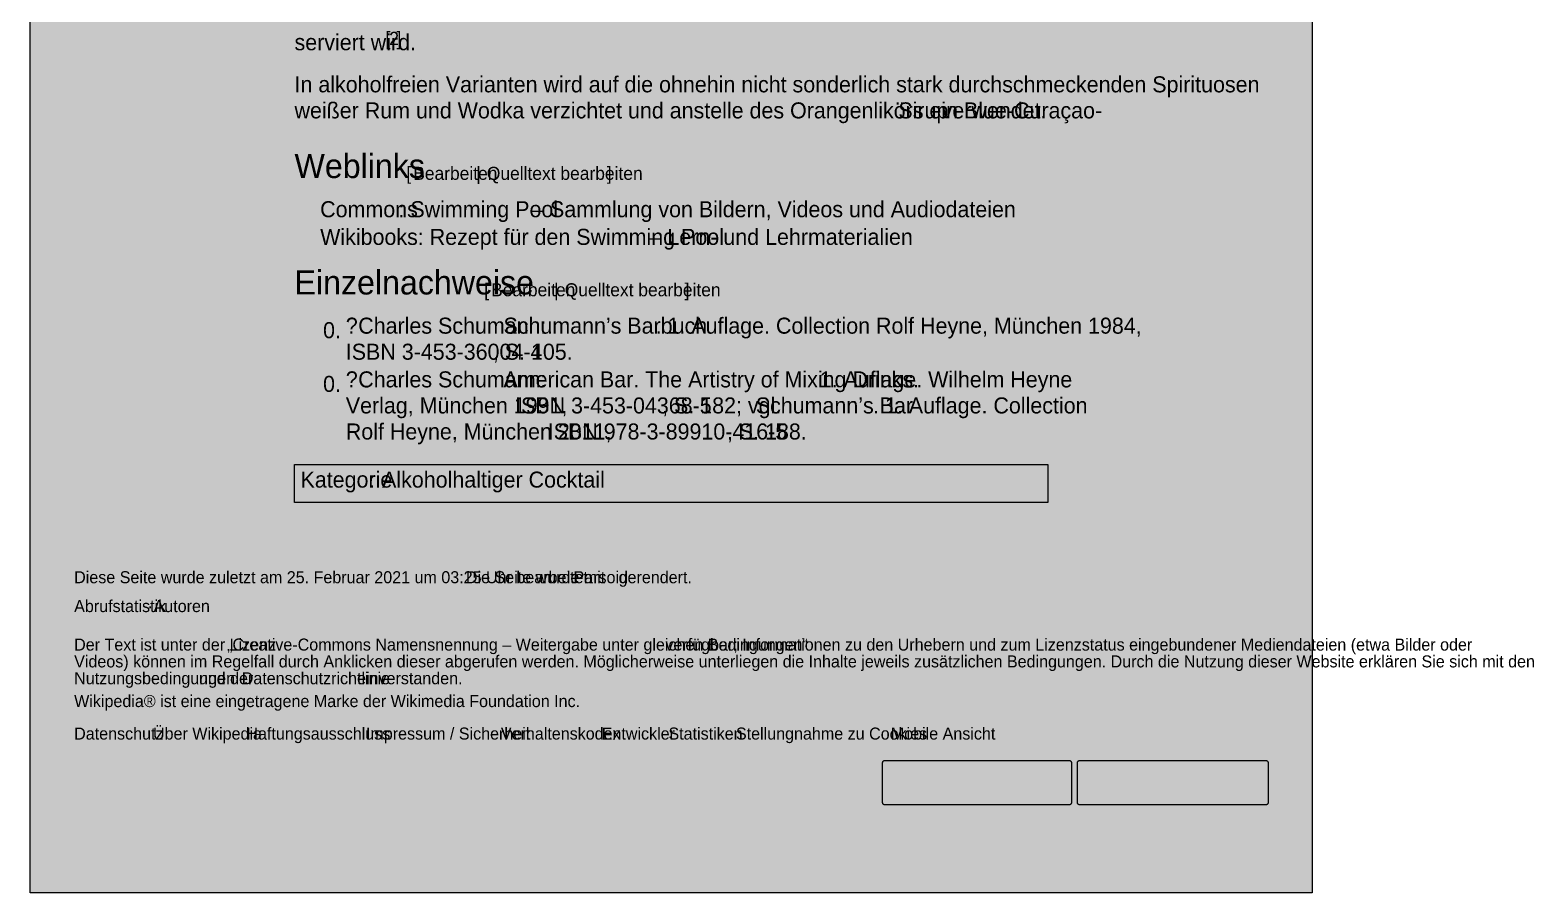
# Model space of a CAD drawing. Extents: x 0 to 1501, y 0 to 1722.
# Drawn here: x 0 to 1501, y 0 to 861 of the extents above; entities that cross this region are included whole.
import ezdxf

# ---------------------------------------------------------------- set-up
doc = ezdxf.new("R2010")
doc.units = 0

msp = doc.modelspace()

# ---------------------------------------------------------------- hatches: boundary and pattern name
at = {"true_color": 0xffffff}
msp.add_hatch(color=256, dxfattribs=at).paths.add_polyline_path([(0, 1656), (1280, 1656), (1280, 0), (0, 0)], flags=0)
at = {"true_color": 0xf8f9fa}
for points in [[(264, 427.4), (1016, 427.4), (1016, 389.4), (264, 389.4)], [(853.1, 132), (1037.6, 132), (1037.6, 132), (1038, 132), (1038.4, 131.8), (1038.7, 131.7), (1039, 131.4), (1039.3, 131.1), (1039.5, 130.8), (1039.6, 130.4), (1039.6, 130), (1039.6, 90), (1039.6, 90), (1039.6, 89.6), (1039.5, 89.2), (1039.3, 88.9), (1039, 88.6), (1038.7, 88.3), (1038.4, 88.2), (1038, 88), (1037.6, 88), (853.1, 88), (853.1, 88), (852.7, 88), (852.4, 88.2), (852, 88.3), (851.7, 88.6), (851.5, 88.9), (851.3, 89.2), (851.2, 89.6), (851.1, 90), (851.1, 130), (851.1, 130), (851.2, 130.4), (851.3, 130.8), (851.5, 131.1), (851.7, 131.4), (852, 131.7), (852.4, 131.8), (852.7, 132), (853.1, 132)], [(1047.6, 132), (1234, 132), (1234, 132), (1234.4, 132), (1234.8, 131.8), (1235.1, 131.7), (1235.4, 131.4), (1235.7, 131.1), (1235.8, 130.8), (1236, 130.4), (1236, 130), (1236, 90), (1236, 90), (1236, 89.6), (1235.8, 89.2), (1235.7, 88.9), (1235.4, 88.6), (1235.1, 88.3), (1234.8, 88.2), (1234.4, 88), (1234, 88), (1047.6, 88), (1047.6, 88), (1047.2, 88), (1046.9, 88.2), (1046.5, 88.3), (1046.2, 88.6), (1046, 88.9), (1045.8, 89.2), (1045.7, 89.6), (1045.6, 90), (1045.6, 130), (1045.6, 130), (1045.7, 130.4), (1045.8, 130.8), (1046, 131.1), (1046.2, 131.4), (1046.5, 131.7), (1046.9, 131.8), (1047.2, 132), (1047.6, 132)]]:
    msp.add_hatch(color=256, dxfattribs=at).paths.add_polyline_path(points, flags=0)

# ---------------------------------------------------------------- linework, layer by layer
at = {"true_color": 0xffffff}
msp.add_lwpolyline([(0, 1656), (1280, 1656), (1280, 0), (0, 0)], close=True, dxfattribs=at)
at = {"true_color": 0xa2a9b1}
msp.add_lwpolyline([(264, 427.4), (1016, 427.4), (1016, 389.4), (264, 389.4)], close=True, dxfattribs=at)
at = {"true_color": 0x72777d}
for points in [[(853.1, 132), (1037.6, 132), (1037.6, 132), (1038, 132), (1038.4, 131.8), (1038.7, 131.7), (1039, 131.4), (1039.3, 131.1), (1039.5, 130.8), (1039.6, 130.4), (1039.6, 130), (1039.6, 90), (1039.6, 90), (1039.6, 89.6), (1039.5, 89.2), (1039.3, 88.9), (1039, 88.6), (1038.7, 88.3), (1038.4, 88.2), (1038, 88), (1037.6, 88), (853.1, 88), (853.1, 88), (852.7, 88), (852.4, 88.2), (852, 88.3), (851.7, 88.6), (851.5, 88.9), (851.3, 89.2), (851.2, 89.6), (851.1, 90), (851.1, 130), (851.1, 130), (851.2, 130.4), (851.3, 130.8), (851.5, 131.1), (851.7, 131.4), (852, 131.7), (852.4, 131.8), (852.7, 132), (853.1, 132)], [(1047.6, 132), (1234, 132), (1234, 132), (1234.4, 132), (1234.8, 131.8), (1235.1, 131.7), (1235.4, 131.4), (1235.7, 131.1), (1235.8, 130.8), (1236, 130.4), (1236, 130), (1236, 90), (1236, 90), (1236, 89.6), (1235.8, 89.2), (1235.7, 88.9), (1235.4, 88.6), (1235.1, 88.3), (1234.8, 88.2), (1234.4, 88), (1234, 88), (1047.6, 88), (1047.6, 88), (1047.2, 88), (1046.9, 88.2), (1046.5, 88.3), (1046.2, 88.6), (1046, 88.9), (1045.8, 89.2), (1045.7, 89.6), (1045.6, 90), (1045.6, 130), (1045.6, 130), (1045.7, 130.4), (1045.8, 130.8), (1046, 131.1), (1046.2, 131.4), (1046.5, 131.7), (1046.9, 131.8), (1047.2, 132), (1047.6, 132)]]:
    msp.add_lwpolyline(points, close=True, dxfattribs=at)

# ---------------------------------------------------------------- texts
at = {"true_color": 0x202122}
for s, height, p in [('serviert wird.', 16, (264, 840.8)), ('In alkoholfreien Varianten wird auf die ohnehin nicht sonderlich stark durchschmeckenden Spirituosen', 16, (264, 798.8)), ('weißer Rum und Wodka verzichtet und anstelle des Orangenlikörs ein Blue-Curaçao-', 16, (264, 772.8)), (' verwendet.', 16, (904.1, 772.8)), ('– Sammlung von Bildern, Videos und Audiodateien', 16, (501.2, 674.2)), ('– Lern- und Lehrmaterialien', 16, (618.4, 646.6)), ('Charles Schumann: ', 16, (327.6, 558)), ('Schumann’s Barbuch', 16, (472.6, 558)), ('. 1. Auflage. Collection Rolf Heyne, München 1984,', 16, (624.5, 558)), ('0.', 16, (292.5, 553.5)), (', S. 105.', 16, (462, 532)), ('0.', 16, (292.5, 499.9)), ('Charles Schumann: ', 16, (327.6, 504.4)), ('American Bar. The Artistry of Mixing Drinks.', 16, (472.6, 504.4)), (' 1. Auflage. Wilhelm Heyne', 16, (782.4, 504.4)), ('Verlag, München 1991, ', 16, (315.2, 478.4)), (', S. 182; vgl. ', 16, (631, 478.4)), ('Schumann’s Bar', 16, (724.5, 478.4)), ('. 1. Auflage. Collection', 16, (841.6, 478.4)), ('Rolf Heyne, München 2011, ', 16, (315.2, 452.4)), (', S. 188.', 16, (695.7, 452.4)), (': ', 16, (338.5, 404.4)), ('Diese Seite wurde zuletzt am 25. Februar 2021 um 03:25 Uhr bearbeitet.', 12, (44, 309)), ('Die Seite wurde mit ', 12, (435.1, 309)), (' gerendert.', 12, (583.1, 309)), (' · ', 12, (112.7, 280.2)), ('Der Text ist unter der Lizenz ', 12, (44, 241.8)), (' verfügbar; Informationen zu den Urhebern und zum Lizenzstatus eingebundener Mediendateien (etwa Bilder oder', 12, (629.8, 241.8)), ('Videos) können im Regelfall durch Anklicken dieser abgerufen werden. Möglicherweise unterliegen die Inhalte jeweils zusätzlichen Bedingungen. Durch die Nutzung dieser Website erklären Sie sich mit den', 12, (44, 225)), (' und der ', 12, (164, 208.2)), (' einverstanden.', 12, (322, 208.2)), ('Wikipedia® ist eine eingetragene Marke der Wikimedia Foundation Inc.', 12, (44, 185.4))]:
    msp.add_text(s, height=height, dxfattribs=at).set_placement(p)
at = {"true_color": 0x3366cc}
for s, height, p in [('[', 13.3, (354.7, 845.9)), ('2', 13.3, (358.4, 845.9)), (']', 13.3, (365.8, 845.9)), ('Sirup', 16, (866.8, 772.8)), ('Bearbeiten', 13, (382.5, 711.5)), ('Quelltext bearbeiten', 13, (456, 711.5)), (': Swimming Pool', 16, (367.8, 674.2)), ('Commons', 16, (289.6, 674.2)), ('Wikibooks: Rezept für den Swimming Pool', 16, (289.6, 646.6)), ('Bearbeiten', 13, (460.3, 595.3)), ('Quelltext bearbeiten', 13, (533.8, 595.3)), ('?', 16, (315.2, 558)), ('ISBN 3-453-36004-4', 16, (315.2, 532)), ('?', 16, (315.2, 504.4)), ('ISBN 3-453-04368-5', 16, (484.2, 478.4)), ('ISBN 978-3-89910-416-5', 16, (516.8, 452.4)), ('Kategorie', 16, (270, 404.4)), ('Alkoholhaltiger Cocktail', 16, (351.4, 404.4)), ('Parsoid', 12, (542.5, 309)), ('Abrufstatistik', 12, (44, 280.2)), ('Autoren', 12, (123.3, 280.2)), ('„Creative-Commons Namensnennung – Weitergabe unter gleichen Bedingungen“', 12, (196.7, 241.8)), ('Nutzungsbedingungen', 12, (44, 208.2)), ('Datenschutzrichtlinie', 12, (211.3, 208.2)), ('Datenschutz', 12, (44, 153)), ('Über Wikipedia', 12, (122.7, 153)), ('Haftungsausschluss', 12, (216, 153)), ('Impressum / Sicherheit', 12, (335.3, 153)), ('Verhaltenskodex', 12, (470, 153)), ('Entwickler', 12, (570.7, 153)), ('Statistiken', 12, (637.3, 153)), ('Stellungnahme zu Cookies', 12, (704.7, 153)), ('Mobile Ansicht', 12, (859.3, 153))]:
    msp.add_text(s, height=height, dxfattribs=at).set_placement(p)
at = {"true_color": 0x101418}
for s, p in [('Weblinks', (264, 713.3)), ('Einzelnachweise', (264, 597.1))]:
    msp.add_text(s, height=24, dxfattribs=at).set_placement(p)
at = {"true_color": 0x54595d}
for s, p in [('[', (375.6, 711.5)), ('|', (445.4, 711.5)), (']', (575.7, 711.5)), ('[', (453.4, 595.3)), ('|', (523.2, 595.3)), (']', (653.5, 595.3))]:
    msp.add_text(s, height=13, dxfattribs=at).set_placement(p)

doc.saveas('drawing.dxf')
